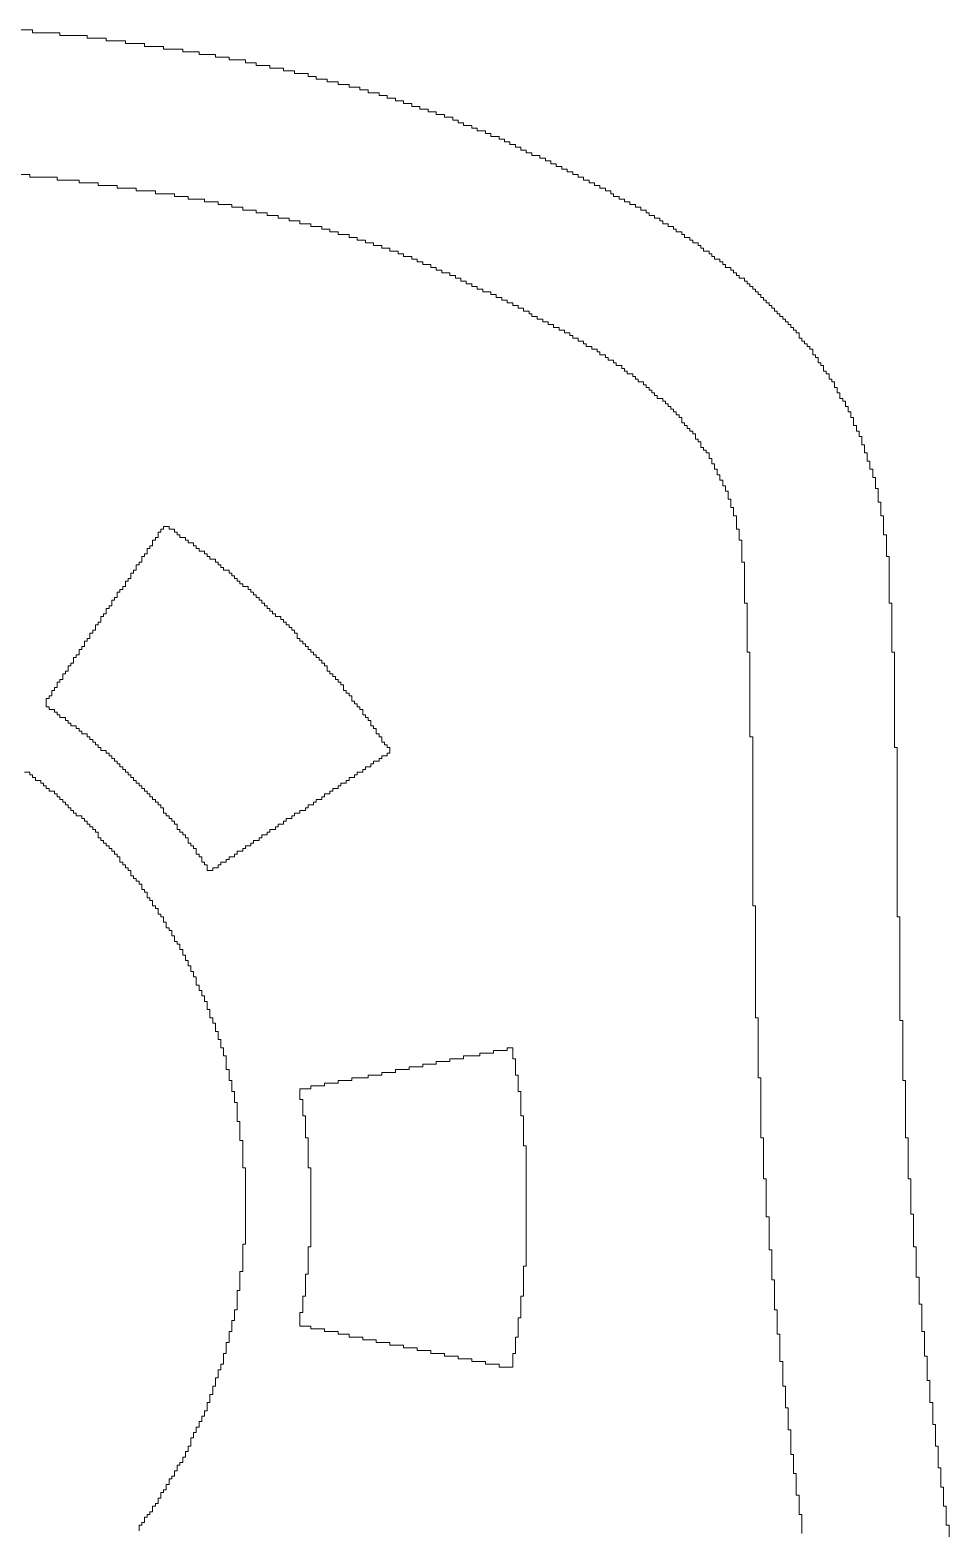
# Model space of a CAD drawing. Header units: inches. Extents: x 0.67 to 2.91, y 19.19 to 21.69.
# Drawn here: x 1.8656 to 2.0881, y 20.0282 to 20.3907 of the extents above; entities that cross this region are included whole.
import ezdxf

# ---------------------------------------------------------------- set-up
doc = ezdxf.new("R2010")
doc.units = ezdxf.units.IN
doc.header["$LTSCALE"] = 1.21
doc.header["$MEASUREMENT"] = 0
doc.layers.add('R2V', color=7, linetype='Continuous')

msp = doc.modelspace()

# ---------------------------------------------------------------- linework, layer by layer
at = {"layer": 'R2V', "color": 5, "lineweight": 5}
for points in [[(1.85968, 20.39065, 0), (1.86628, 20.39065, 0), (1.86628, 20.38999, 0), (1.87289, 20.38999, 0), (1.87289, 20.38933, 0), (1.87949, 20.38933, 0), (1.87949, 20.38867, 0), (1.88411, 20.38867, 0), (1.88411, 20.38801, 0), (1.88873, 20.38801, 0), (1.88873, 20.38735, 0), (1.89335, 20.38735, 0), (1.89335, 20.38669, 0), (1.89798, 20.38669, 0), (1.89798, 20.38603, 0), (1.9026, 20.38603, 0), (1.9026, 20.38537, 0), (1.90656, 20.38537, 0), (1.90656, 20.38471, 0), (1.91052, 20.38471, 0), (1.91052, 20.38405, 0), (1.91382, 20.38405, 0), (1.91382, 20.38339, 0), (1.91778, 20.38339, 0), (1.91778, 20.38273, 0), (1.92042, 20.38273, 0), (1.92042, 20.38207, 0), (1.92372, 20.38207, 0), (1.92372, 20.38141, 0), (1.92703, 20.38141, 0), (1.92703, 20.38075, 0), (1.92967, 20.38075, 0), (1.92967, 20.38009, 0), (1.93297, 20.38009, 0), (1.93297, 20.37943, 0), (1.93495, 20.37943, 0), (1.93495, 20.37877, 0), (1.93759, 20.37877, 0), (1.93759, 20.37811, 0), (1.94023, 20.37811, 0), (1.94023, 20.37745, 0), (1.94287, 20.37745, 0), (1.94287, 20.37679, 0), (1.94551, 20.37679, 0), (1.94551, 20.37613, 0), (1.94749, 20.37613, 0), (1.94749, 20.37547, 0), (1.95013, 20.37547, 0), (1.95013, 20.37481, 0), (1.95211, 20.37481, 0), (1.95211, 20.37415, 0), (1.9541, 20.37415, 0), (1.9541, 20.37349, 0), (1.95608, 20.37349, 0), (1.95608, 20.37283, 0), (1.95806, 20.37283, 0), (1.95806, 20.37217, 0), (1.96004, 20.37217, 0), (1.96004, 20.37151, 0), (1.96202, 20.37151, 0), (1.96202, 20.37084, 0), (1.964, 20.37084, 0), (1.964, 20.37018, 0), (1.96598, 20.37018, 0), (1.96598, 20.36952, 0), (1.96796, 20.36952, 0), (1.96796, 20.36886, 0), (1.96928, 20.36886, 0), (1.96928, 20.3682, 0), (1.9706, 20.3682, 0), (1.9706, 20.36754, 0), (1.97258, 20.36754, 0), (1.97258, 20.36688, 0), (1.9739, 20.36688, 0), (1.9739, 20.36622, 0), (1.97588, 20.36622, 0), (1.97588, 20.36556, 0), (1.9772, 20.36556, 0), (1.9772, 20.3649, 0), (1.97918, 20.3649, 0), (1.97918, 20.36424, 0), (1.98051, 20.36424, 0), (1.98051, 20.36358, 0), (1.98183, 20.36358, 0), (1.98183, 20.36292, 0), (1.98315, 20.36292, 0), (1.98315, 20.36226, 0), (1.98447, 20.36226, 0), (1.98447, 20.3616, 0), (1.98579, 20.3616, 0), (1.98579, 20.36094, 0), (1.98711, 20.36094, 0), (1.98711, 20.36028, 0), (1.98909, 20.36028, 0), (1.98909, 20.35962, 0), (1.99041, 20.35962, 0), (1.99041, 20.35896, 0), (1.99173, 20.35896, 0), (1.99173, 20.3583, 0), (1.99305, 20.3583, 0), (1.99305, 20.35764, 0), (1.99437, 20.35764, 0), (1.99437, 20.35698, 0), (1.99569, 20.35698, 0), (1.99569, 20.35632, 0), (1.99701, 20.35632, 0), (1.99701, 20.35566, 0), (1.99833, 20.35566, 0), (1.99833, 20.355, 0), (1.99965, 20.355, 0), (1.99965, 20.35434, 0), (2.00097, 20.35434, 0), (2.00097, 20.35368, 0), (2.00229, 20.35368, 0), (2.00229, 20.35302, 0), (2.00361, 20.35302, 0), (2.00361, 20.35236, 0), (2.00493, 20.35236, 0), (2.00493, 20.3517, 0), (2.00625, 20.3517, 0), (2.00625, 20.35104, 0), (2.00691, 20.35104, 0), (2.00691, 20.35038, 0), (2.00823, 20.35038, 0), (2.00823, 20.34972, 0), (2.00956, 20.34972, 0), (2.00956, 20.34906, 0), (2.01088, 20.34906, 0), (2.01088, 20.3484, 0), (2.0122, 20.3484, 0), (2.0122, 20.34774, 0), (2.01352, 20.34774, 0), (2.01352, 20.34708, 0), (2.01484, 20.34708, 0), (2.01484, 20.34642, 0), (2.0155, 20.34642, 0), (2.0155, 20.34576, 0), (2.01682, 20.34576, 0), (2.01682, 20.3451, 0), (2.01814, 20.3451, 0), (2.01814, 20.34444, 0), (2.0188, 20.34444, 0), (2.0188, 20.34378, 0), (2.02012, 20.34378, 0), (2.02012, 20.34311, 0), (2.02144, 20.34311, 0), (2.02144, 20.34245, 0), (2.0221, 20.34245, 0), (2.0221, 20.34179, 0), (2.02342, 20.34179, 0), (2.02342, 20.34113, 0), (2.02408, 20.34113, 0), (2.02408, 20.34047, 0), (2.0254, 20.34047, 0), (2.0254, 20.33981, 0), (2.02606, 20.33981, 0), (2.02606, 20.33915, 0), (2.02738, 20.33915, 0), (2.02738, 20.33849, 0), (2.02804, 20.33849, 0), (2.02804, 20.33783, 0), (2.0287, 20.33783, 0), (2.0287, 20.33717, 0), (2.03002, 20.33717, 0), (2.03002, 20.33651, 0), (2.03068, 20.33651, 0), (2.03068, 20.33585, 0), (2.03134, 20.33585, 0), (2.03134, 20.33519, 0), (2.03266, 20.33519, 0), (2.03266, 20.33453, 0), (2.03332, 20.33453, 0), (2.03332, 20.33387, 0), (2.03398, 20.33387, 0), (2.03398, 20.33321, 0), (2.0353, 20.33321, 0), (2.0353, 20.33255, 0), (2.03596, 20.33255, 0), (2.03596, 20.33189, 0), (2.03663, 20.33189, 0), (2.03663, 20.33123, 0), (2.03729, 20.33123, 0), (2.03729, 20.33057, 0), (2.03861, 20.33057, 0), (2.03861, 20.32991, 0), (2.03927, 20.32991, 0), (2.03927, 20.32925, 0), (2.03993, 20.32925, 0), (2.03993, 20.32859, 0), (2.04059, 20.32859, 0), (2.04059, 20.32793, 0), (2.04125, 20.32793, 0), (2.04125, 20.32727, 0), (2.04191, 20.32727, 0), (2.04191, 20.32661, 0), (2.04257, 20.32661, 0), (2.04257, 20.32595, 0), (2.04323, 20.32595, 0), (2.04323, 20.32529, 0), (2.04389, 20.32529, 0), (2.04389, 20.32463, 0), (2.04455, 20.32463, 0), (2.04455, 20.32397, 0), (2.04521, 20.32397, 0), (2.04521, 20.32331, 0), (2.04587, 20.32331, 0), (2.04587, 20.32265, 0), (2.04653, 20.32265, 0), (2.04653, 20.32199, 0), (2.04719, 20.32199, 0), (2.04719, 20.32133, 0), (2.04785, 20.32133, 0), (2.04785, 20.32067, 0), (2.04851, 20.32067, 0), (2.04851, 20.32001, 0), (2.04917, 20.32001, 0), (2.04917, 20.31935, 0), (2.04983, 20.31935, 0), (2.04983, 20.31869, 0), (2.05049, 20.31869, 0), (2.05049, 20.31803, 0), (2.05115, 20.31803, 0), (2.05115, 20.31737, 0), (2.05181, 20.31737, 0), (2.05181, 20.31605, 0), (2.05247, 20.31605, 0), (2.05247, 20.31538, 0), (2.05313, 20.31538, 0), (2.05313, 20.31472, 0), (2.05379, 20.31472, 0), (2.05379, 20.31406, 0), (2.05445, 20.31406, 0), (2.05445, 20.3134, 0), (2.05511, 20.3134, 0), (2.05511, 20.31208, 0), (2.05577, 20.31208, 0), (2.05577, 20.31142, 0), (2.05643, 20.31142, 0), (2.05643, 20.3101, 0), (2.05709, 20.3101, 0), (2.05709, 20.30944, 0), (2.05775, 20.30944, 0), (2.05775, 20.30812, 0), (2.05841, 20.30812, 0), (2.05841, 20.30746, 0), (2.05907, 20.30746, 0), (2.05907, 20.30614, 0), (2.05973, 20.30614, 0), (2.05973, 20.30548, 0), (2.06039, 20.30548, 0), (2.06039, 20.30416, 0), (2.06105, 20.30416, 0), (2.06105, 20.30284, 0), (2.06171, 20.30284, 0), (2.06171, 20.30152, 0), (2.06237, 20.30152, 0), (2.06237, 20.30086, 0), (2.06303, 20.30086, 0), (2.06303, 20.29954, 0), (2.06369, 20.29954, 0), (2.06369, 20.29822, 0), (2.06436, 20.29822, 0), (2.06436, 20.2969, 0), (2.06502, 20.2969, 0), (2.06502, 20.29492, 0), (2.06568, 20.29492, 0), (2.06568, 20.2936, 0), (2.06634, 20.2936, 0), (2.06634, 20.29228, 0), (2.067, 20.29228, 0), (2.067, 20.2903, 0), (2.06766, 20.2903, 0), (2.06766, 20.28832, 0), (2.06832, 20.28832, 0), (2.06832, 20.28633, 0), (2.06898, 20.28633, 0), (2.06898, 20.28435, 0), (2.06964, 20.28435, 0), (2.06964, 20.28237, 0), (2.0703, 20.28237, 0), (2.0703, 20.27973, 0), (2.07096, 20.27973, 0), (2.07096, 20.27643, 0), (2.07162, 20.27643, 0), (2.07162, 20.27313, 0), (2.07228, 20.27313, 0), (2.07228, 20.26851, 0), (2.07294, 20.26851, 0), (2.07294, 20.26323, 0), (2.0736, 20.26323, 0), (2.0736, 20.252, 0), (2.07426, 20.252, 0), (2.07426, 20.24012, 0), (2.07492, 20.24012, 0), (2.07492, 20.21701, 0), (2.07558, 20.21701, 0), (2.07558, 20.17608, 0), (2.07624, 20.17608, 0), (2.07624, 20.15099, 0), (2.0769, 20.15099, 0), (2.0769, 20.13646, 0), (2.07756, 20.13646, 0), (2.07756, 20.1226, 0), (2.07822, 20.1226, 0), (2.07822, 20.11269, 0), (2.07888, 20.11269, 0), (2.07888, 20.10411, 0), (2.07954, 20.10411, 0), (2.07954, 20.09619, 0), (2.0802, 20.09619, 0), (2.0802, 20.08892, 0), (2.08086, 20.08892, 0), (2.08086, 20.08232, 0), (2.08152, 20.08232, 0), (2.08152, 20.07572, 0), (2.08218, 20.07572, 0), (2.08218, 20.06978, 0), (2.08284, 20.06978, 0), (2.08284, 20.06384, 0), (2.0835, 20.06384, 0), (2.0835, 20.05855, 0), (2.08416, 20.05855, 0), (2.08416, 20.05327, 0), (2.08482, 20.05327, 0), (2.08482, 20.04799, 0), (2.08548, 20.04799, 0), (2.08548, 20.04271, 0), (2.08614, 20.04271, 0), (2.08614, 20.03809, 0), (2.0868, 20.03809, 0), (2.0868, 20.03346, 0), (2.08746, 20.03346, 0), (2.08746, 20.02884, 0), (2.08812, 20.02884, 0), (2.08812, 20.02422, 0)], [(2.05247, 20.02686, 0), (2.05247, 20.03148, 0), (2.05181, 20.03148, 0), (2.05181, 20.03611, 0), (2.05115, 20.03611, 0), (2.05115, 20.04139, 0), (2.05049, 20.04139, 0), (2.05049, 20.04601, 0), (2.04983, 20.04601, 0), (2.04983, 20.05195, 0), (2.04917, 20.05195, 0), (2.04917, 20.05723, 0), (2.04851, 20.05723, 0), (2.04851, 20.06251, 0), (2.04785, 20.06251, 0), (2.04785, 20.06846, 0), (2.04719, 20.06846, 0), (2.04719, 20.07506, 0), (2.04653, 20.07506, 0), (2.04653, 20.081, 0), (2.04587, 20.081, 0), (2.04587, 20.08826, 0), (2.04521, 20.08826, 0), (2.04521, 20.09553, 0), (2.04455, 20.09553, 0), (2.04455, 20.10345, 0), (2.04389, 20.10345, 0), (2.04389, 20.11269, 0), (2.04323, 20.11269, 0), (2.04323, 20.1226, 0), (2.04257, 20.1226, 0), (2.04257, 20.13712, 0), (2.04191, 20.13712, 0), (2.04191, 20.15165, 0), (2.04125, 20.15165, 0), (2.04125, 20.17872, 0), (2.04059, 20.17872, 0), (2.04059, 20.21965, 0), (2.03993, 20.21965, 0), (2.03993, 20.24012, 0), (2.03927, 20.24012, 0), (2.03927, 20.252, 0), (2.03861, 20.252, 0), (2.03861, 20.26191, 0), (2.03795, 20.26191, 0), (2.03795, 20.26719, 0), (2.03729, 20.26719, 0), (2.03729, 20.26983, 0), (2.03663, 20.26983, 0), (2.03663, 20.27313, 0), (2.03596, 20.27313, 0), (2.03596, 20.27511, 0), (2.0353, 20.27511, 0), (2.0353, 20.27709, 0), (2.03464, 20.27709, 0), (2.03464, 20.27907, 0), (2.03398, 20.27907, 0), (2.03398, 20.28039, 0), (2.03332, 20.28039, 0), (2.03332, 20.28171, 0), (2.03266, 20.28171, 0), (2.03266, 20.28303, 0), (2.032, 20.28303, 0), (2.032, 20.28435, 0), (2.03134, 20.28435, 0), (2.03134, 20.28567, 0), (2.03068, 20.28567, 0), (2.03068, 20.28699, 0), (2.03002, 20.28699, 0), (2.03002, 20.28832, 0), (2.02936, 20.28832, 0), (2.02936, 20.28898, 0), (2.0287, 20.28898, 0), (2.0287, 20.28964, 0), (2.02804, 20.28964, 0), (2.02804, 20.29096, 0), (2.02738, 20.29096, 0), (2.02738, 20.29162, 0), (2.02672, 20.29162, 0), (2.02672, 20.29294, 0), (2.02606, 20.29294, 0), (2.02606, 20.2936, 0), (2.0254, 20.2936, 0), (2.0254, 20.29426, 0), (2.02474, 20.29426, 0), (2.02474, 20.29492, 0), (2.02408, 20.29492, 0), (2.02408, 20.29558, 0), (2.02342, 20.29558, 0), (2.02342, 20.2969, 0), (2.02276, 20.2969, 0), (2.02276, 20.29756, 0), (2.0221, 20.29756, 0), (2.0221, 20.29822, 0), (2.02144, 20.29822, 0), (2.02144, 20.29888, 0), (2.02078, 20.29888, 0), (2.02078, 20.29954, 0), (2.02012, 20.29954, 0), (2.02012, 20.3002, 0), (2.01946, 20.3002, 0), (2.01946, 20.30086, 0), (2.0188, 20.30086, 0), (2.0188, 20.30152, 0), (2.01748, 20.30152, 0), (2.01748, 20.30218, 0), (2.01682, 20.30218, 0), (2.01682, 20.30284, 0), (2.01616, 20.30284, 0), (2.01616, 20.3035, 0), (2.0155, 20.3035, 0), (2.0155, 20.30416, 0), (2.01484, 20.30416, 0), (2.01484, 20.30482, 0), (2.01418, 20.30482, 0), (2.01418, 20.30548, 0), (2.01286, 20.30548, 0), (2.01286, 20.30614, 0), (2.0122, 20.30614, 0), (2.0122, 20.3068, 0), (2.01154, 20.3068, 0), (2.01154, 20.30746, 0), (2.01022, 20.30746, 0), (2.01022, 20.30812, 0), (2.00956, 20.30812, 0), (2.00956, 20.30878, 0), (2.0089, 20.30878, 0), (2.0089, 20.30944, 0), (2.00757, 20.30944, 0), (2.00757, 20.3101, 0), (2.00691, 20.3101, 0), (2.00691, 20.31076, 0), (2.00559, 20.31076, 0), (2.00559, 20.31142, 0), (2.00493, 20.31142, 0), (2.00493, 20.31208, 0), (2.00361, 20.31208, 0), (2.00361, 20.31274, 0), (2.00295, 20.31274, 0), (2.00295, 20.3134, 0), (2.00163, 20.3134, 0), (2.00163, 20.31406, 0), (2.00031, 20.31406, 0), (2.00031, 20.31472, 0), (1.99965, 20.31472, 0), (1.99965, 20.31538, 0), (1.99833, 20.31538, 0), (1.99833, 20.31605, 0), (1.99701, 20.31605, 0), (1.99701, 20.31671, 0), (1.99635, 20.31671, 0), (1.99635, 20.31737, 0), (1.99503, 20.31737, 0), (1.99503, 20.31803, 0), (1.99371, 20.31803, 0), (1.99371, 20.31869, 0), (1.99239, 20.31869, 0), (1.99239, 20.31935, 0), (1.99107, 20.31935, 0), (1.99107, 20.32001, 0), (1.98975, 20.32001, 0), (1.98975, 20.32067, 0), (1.98843, 20.32067, 0), (1.98843, 20.32133, 0), (1.98711, 20.32133, 0), (1.98711, 20.32199, 0), (1.98645, 20.32199, 0), (1.98645, 20.32265, 0), (1.98513, 20.32265, 0), (1.98513, 20.32331, 0), (1.98381, 20.32331, 0), (1.98381, 20.32397, 0), (1.98249, 20.32397, 0), (1.98249, 20.32463, 0), (1.98117, 20.32463, 0), (1.98117, 20.32529, 0), (1.97984, 20.32529, 0), (1.97984, 20.32595, 0), (1.97852, 20.32595, 0), (1.97852, 20.32661, 0), (1.9772, 20.32661, 0), (1.9772, 20.32727, 0), (1.97522, 20.32727, 0), (1.97522, 20.32793, 0), (1.9739, 20.32793, 0), (1.9739, 20.32859, 0), (1.97258, 20.32859, 0), (1.97258, 20.32925, 0), (1.97126, 20.32925, 0), (1.97126, 20.32991, 0), (1.96994, 20.32991, 0), (1.96994, 20.33057, 0), (1.96862, 20.33057, 0), (1.96862, 20.33123, 0), (1.9673, 20.33123, 0), (1.9673, 20.33189, 0), (1.96532, 20.33189, 0), (1.96532, 20.33255, 0), (1.964, 20.33255, 0), (1.964, 20.33321, 0), (1.96268, 20.33321, 0), (1.96268, 20.33387, 0), (1.9607, 20.33387, 0), (1.9607, 20.33453, 0), (1.95938, 20.33453, 0), (1.95938, 20.33519, 0), (1.95806, 20.33519, 0), (1.95806, 20.33585, 0), (1.95608, 20.33585, 0), (1.95608, 20.33651, 0), (1.95476, 20.33651, 0), (1.95476, 20.33717, 0), (1.95278, 20.33717, 0), (1.95278, 20.33783, 0), (1.95079, 20.33783, 0), (1.95079, 20.33849, 0), (1.94881, 20.33849, 0), (1.94881, 20.33915, 0), (1.94683, 20.33915, 0), (1.94683, 20.33981, 0), (1.94485, 20.33981, 0), (1.94485, 20.34047, 0), (1.94287, 20.34047, 0), (1.94287, 20.34113, 0), (1.94023, 20.34113, 0), (1.94023, 20.34179, 0), (1.93825, 20.34179, 0), (1.93825, 20.34245, 0), (1.93627, 20.34245, 0), (1.93627, 20.34311, 0), (1.93363, 20.34311, 0), (1.93363, 20.34378, 0), (1.93099, 20.34378, 0), (1.93099, 20.34444, 0), (1.92835, 20.34444, 0), (1.92835, 20.3451, 0), (1.92571, 20.3451, 0), (1.92571, 20.34576, 0), (1.92306, 20.34576, 0), (1.92306, 20.34642, 0), (1.92042, 20.34642, 0), (1.92042, 20.34708, 0), (1.91712, 20.34708, 0), (1.91712, 20.34774, 0), (1.91448, 20.34774, 0), (1.91448, 20.3484, 0), (1.91118, 20.3484, 0), (1.91118, 20.34906, 0), (1.90788, 20.34906, 0), (1.90788, 20.34972, 0), (1.90392, 20.34972, 0), (1.90392, 20.35038, 0), (1.90062, 20.35038, 0), (1.90062, 20.35104, 0), (1.89599, 20.35104, 0), (1.89599, 20.3517, 0), (1.89137, 20.3517, 0), (1.89137, 20.35236, 0), (1.88675, 20.35236, 0), (1.88675, 20.35302, 0), (1.88213, 20.35302, 0), (1.88213, 20.35368, 0), (1.87751, 20.35368, 0), (1.87751, 20.35434, 0), (1.87223, 20.35434, 0), (1.87223, 20.355, 0), (1.86562, 20.355, 0), (1.86562, 20.35566, 0), (1.85836, 20.35566, 0)], [(1.8993, 20.27049, 0), (1.8993, 20.26983, 0), (1.90062, 20.26983, 0), (1.90062, 20.26917, 0), (1.90128, 20.26917, 0), (1.90128, 20.26851, 0), (1.90194, 20.26851, 0), (1.90194, 20.26785, 0), (1.90326, 20.26785, 0), (1.90326, 20.26719, 0), (1.90392, 20.26719, 0), (1.90392, 20.26653, 0), (1.90524, 20.26653, 0), (1.90524, 20.26587, 0), (1.9059, 20.26587, 0), (1.9059, 20.26521, 0), (1.90656, 20.26521, 0), (1.90656, 20.26455, 0), (1.90788, 20.26455, 0), (1.90788, 20.26389, 0), (1.90854, 20.26389, 0), (1.90854, 20.26323, 0), (1.9092, 20.26323, 0), (1.9092, 20.26257, 0), (1.91052, 20.26257, 0), (1.91052, 20.26191, 0), (1.91118, 20.26191, 0), (1.91118, 20.26125, 0), (1.91184, 20.26125, 0), (1.91184, 20.26059, 0), (1.9125, 20.26059, 0), (1.9125, 20.25993, 0), (1.91382, 20.25993, 0), (1.91382, 20.25926, 0), (1.91448, 20.25926, 0), (1.91448, 20.2586, 0), (1.91514, 20.2586, 0), (1.91514, 20.25794, 0), (1.9158, 20.25794, 0), (1.9158, 20.25728, 0), (1.91646, 20.25728, 0), (1.91646, 20.25662, 0), (1.91712, 20.25662, 0), (1.91712, 20.25596, 0), (1.91844, 20.25596, 0), (1.91844, 20.2553, 0), (1.9191, 20.2553, 0), (1.9191, 20.25464, 0), (1.91976, 20.25464, 0), (1.91976, 20.25398, 0), (1.92042, 20.25398, 0), (1.92042, 20.25332, 0), (1.92108, 20.25332, 0), (1.92108, 20.25266, 0), (1.92174, 20.25266, 0), (1.92174, 20.252, 0), (1.9224, 20.252, 0), (1.9224, 20.25134, 0), (1.92306, 20.25134, 0), (1.92306, 20.25068, 0), (1.92372, 20.25068, 0), (1.92372, 20.25002, 0), (1.92438, 20.25002, 0), (1.92438, 20.24936, 0), (1.92505, 20.24936, 0), (1.92505, 20.2487, 0), (1.92637, 20.2487, 0), (1.92637, 20.24804, 0), (1.92703, 20.24804, 0), (1.92703, 20.24738, 0), (1.92769, 20.24738, 0), (1.92769, 20.24672, 0), (1.92835, 20.24672, 0), (1.92835, 20.24606, 0), (1.92901, 20.24606, 0), (1.92901, 20.2454, 0), (1.92967, 20.2454, 0), (1.92967, 20.24474, 0), (1.93033, 20.24474, 0), (1.93033, 20.24342, 0), (1.93099, 20.24342, 0), (1.93099, 20.24276, 0), (1.93165, 20.24276, 0), (1.93165, 20.2421, 0), (1.93231, 20.2421, 0), (1.93231, 20.24144, 0), (1.93297, 20.24144, 0), (1.93297, 20.24078, 0), (1.93363, 20.24078, 0), (1.93363, 20.24012, 0), (1.93429, 20.24012, 0), (1.93429, 20.23946, 0), (1.93495, 20.23946, 0), (1.93495, 20.2388, 0), (1.93561, 20.2388, 0), (1.93561, 20.23814, 0), (1.93627, 20.23814, 0), (1.93627, 20.23748, 0), (1.93693, 20.23748, 0), (1.93693, 20.23682, 0), (1.93759, 20.23682, 0), (1.93759, 20.2355, 0), (1.93825, 20.2355, 0), (1.93825, 20.23484, 0), (1.93891, 20.23484, 0), (1.93891, 20.23418, 0), (1.93957, 20.23418, 0), (1.93957, 20.23352, 0), (1.94023, 20.23352, 0), (1.94023, 20.23286, 0), (1.94089, 20.23286, 0), (1.94089, 20.2322, 0), (1.94155, 20.2322, 0), (1.94155, 20.23087, 0), (1.94221, 20.23087, 0), (1.94221, 20.23021, 0), (1.94287, 20.23021, 0), (1.94287, 20.22955, 0), (1.94353, 20.22955, 0), (1.94353, 20.22823, 0), (1.94419, 20.22823, 0), (1.94419, 20.22757, 0), (1.94485, 20.22757, 0), (1.94485, 20.22691, 0), (1.94551, 20.22691, 0), (1.94551, 20.22625, 0), (1.94617, 20.22625, 0), (1.94617, 20.22493, 0), (1.94683, 20.22493, 0), (1.94683, 20.22427, 0), (1.94749, 20.22427, 0), (1.94749, 20.22361, 0), (1.94815, 20.22361, 0), (1.94815, 20.22229, 0), (1.94881, 20.22229, 0), (1.94881, 20.22163, 0), (1.94947, 20.22163, 0), (1.94947, 20.22031, 0), (1.95013, 20.22031, 0), (1.95013, 20.21965, 0), (1.95079, 20.21965, 0), (1.95079, 20.21833, 0), (1.95145, 20.21833, 0), (1.95145, 20.21767, 0), (1.95211, 20.21767, 0), (1.95211, 20.21701, 0), (1.95278, 20.21701, 0), (1.95278, 20.21569, 0), (1.95211, 20.21569, 0), (1.95211, 20.21503, 0), (1.95079, 20.21503, 0), (1.95079, 20.21437, 0), (1.95013, 20.21437, 0), (1.95013, 20.21371, 0), (1.94881, 20.21371, 0), (1.94881, 20.21305, 0), (1.94815, 20.21305, 0), (1.94815, 20.21239, 0), (1.94683, 20.21239, 0), (1.94683, 20.21173, 0), (1.94617, 20.21173, 0), (1.94617, 20.21107, 0), (1.94485, 20.21107, 0), (1.94485, 20.21041, 0), (1.94419, 20.21041, 0), (1.94419, 20.20975, 0), (1.94287, 20.20975, 0), (1.94287, 20.20909, 0), (1.94221, 20.20909, 0), (1.94221, 20.20843, 0), (1.94089, 20.20843, 0), (1.94089, 20.20777, 0), (1.94023, 20.20777, 0), (1.94023, 20.20711, 0), (1.93891, 20.20711, 0), (1.93891, 20.20645, 0), (1.93825, 20.20645, 0), (1.93825, 20.20579, 0), (1.93693, 20.20579, 0), (1.93693, 20.20513, 0), (1.93627, 20.20513, 0), (1.93627, 20.20447, 0), (1.93495, 20.20447, 0), (1.93495, 20.20381, 0), (1.93429, 20.20381, 0), (1.93429, 20.20314, 0), (1.93297, 20.20314, 0), (1.93297, 20.20248, 0), (1.93231, 20.20248, 0), (1.93231, 20.20182, 0), (1.93099, 20.20182, 0), (1.93099, 20.20116, 0), (1.92967, 20.20116, 0), (1.92967, 20.2005, 0), (1.92901, 20.2005, 0), (1.92901, 20.19984, 0), (1.92769, 20.19984, 0), (1.92769, 20.19918, 0), (1.92703, 20.19918, 0), (1.92703, 20.19852, 0), (1.92571, 20.19852, 0), (1.92571, 20.19786, 0), (1.92505, 20.19786, 0), (1.92505, 20.1972, 0), (1.92372, 20.1972, 0), (1.92372, 20.19654, 0), (1.92306, 20.19654, 0), (1.92306, 20.19588, 0), (1.92174, 20.19588, 0), (1.92174, 20.19522, 0), (1.92108, 20.19522, 0), (1.92108, 20.19456, 0), (1.91976, 20.19456, 0), (1.91976, 20.1939, 0), (1.9191, 20.1939, 0), (1.9191, 20.19324, 0), (1.91778, 20.19324, 0), (1.91778, 20.19258, 0), (1.91712, 20.19258, 0), (1.91712, 20.19192, 0), (1.9158, 20.19192, 0), (1.9158, 20.19126, 0), (1.91514, 20.19126, 0), (1.91514, 20.1906, 0), (1.91382, 20.1906, 0), (1.91382, 20.18994, 0), (1.91316, 20.18994, 0), (1.91316, 20.18928, 0), (1.91184, 20.18928, 0), (1.91184, 20.18862, 0), (1.91118, 20.18862, 0), (1.91118, 20.18796, 0), (1.90986, 20.18796, 0), (1.90986, 20.1873, 0), (1.90854, 20.1873, 0), (1.90854, 20.18862, 0), (1.90788, 20.18862, 0), (1.90788, 20.18928, 0), (1.90722, 20.18928, 0), (1.90722, 20.1906, 0), (1.90656, 20.1906, 0), (1.90656, 20.19126, 0), (1.9059, 20.19126, 0), (1.9059, 20.19258, 0), (1.90524, 20.19258, 0), (1.90524, 20.19324, 0), (1.90458, 20.19324, 0), (1.90458, 20.1939, 0), (1.90392, 20.1939, 0), (1.90392, 20.19522, 0), (1.90326, 20.19522, 0), (1.90326, 20.19588, 0), (1.9026, 20.19588, 0), (1.9026, 20.19654, 0), (1.90194, 20.19654, 0), (1.90194, 20.1972, 0), (1.90128, 20.1972, 0), (1.90128, 20.19852, 0), (1.90062, 20.19852, 0), (1.90062, 20.19918, 0), (1.89996, 20.19918, 0), (1.89996, 20.19984, 0), (1.8993, 20.19984, 0), (1.8993, 20.2005, 0), (1.89864, 20.2005, 0), (1.89864, 20.20116, 0), (1.89798, 20.20116, 0), (1.89798, 20.20248, 0), (1.89732, 20.20248, 0), (1.89732, 20.20314, 0), (1.89666, 20.20314, 0), (1.89666, 20.20381, 0), (1.89599, 20.20381, 0), (1.89599, 20.20447, 0), (1.89533, 20.20447, 0), (1.89533, 20.20513, 0), (1.89467, 20.20513, 0), (1.89467, 20.20579, 0), (1.89401, 20.20579, 0), (1.89401, 20.20645, 0), (1.89335, 20.20645, 0), (1.89335, 20.20711, 0), (1.89269, 20.20711, 0), (1.89269, 20.20777, 0), (1.89203, 20.20777, 0), (1.89203, 20.20843, 0), (1.89137, 20.20843, 0), (1.89137, 20.20909, 0), (1.89071, 20.20909, 0), (1.89071, 20.20975, 0), (1.89005, 20.20975, 0), (1.89005, 20.21041, 0), (1.88939, 20.21041, 0), (1.88939, 20.21107, 0), (1.88873, 20.21107, 0), (1.88873, 20.21173, 0), (1.88807, 20.21173, 0), (1.88807, 20.21239, 0), (1.88741, 20.21239, 0), (1.88741, 20.21305, 0), (1.88675, 20.21305, 0), (1.88675, 20.21371, 0), (1.88609, 20.21371, 0), (1.88609, 20.21437, 0), (1.88543, 20.21437, 0), (1.88543, 20.21503, 0), (1.88477, 20.21503, 0), (1.88477, 20.21569, 0), (1.88411, 20.21569, 0), (1.88411, 20.21635, 0), (1.88279, 20.21635, 0), (1.88279, 20.21701, 0), (1.88213, 20.21701, 0), (1.88213, 20.21767, 0), (1.88147, 20.21767, 0), (1.88147, 20.21833, 0), (1.88081, 20.21833, 0), (1.88081, 20.21899, 0), (1.88015, 20.21899, 0), (1.88015, 20.21965, 0), (1.87949, 20.21965, 0), (1.87949, 20.22031, 0), (1.87817, 20.22031, 0), (1.87817, 20.22097, 0), (1.87751, 20.22097, 0), (1.87751, 20.22163, 0), (1.87685, 20.22163, 0), (1.87685, 20.22229, 0), (1.87553, 20.22229, 0), (1.87553, 20.22295, 0), (1.87487, 20.22295, 0), (1.87487, 20.22361, 0), (1.87421, 20.22361, 0), (1.87421, 20.22427, 0), (1.87289, 20.22427, 0), (1.87289, 20.22493, 0), (1.87223, 20.22493, 0), (1.87223, 20.22559, 0), (1.87157, 20.22559, 0), (1.87157, 20.22625, 0), (1.87025, 20.22625, 0), (1.87025, 20.22691, 0), (1.86959, 20.22691, 0), (1.86959, 20.22889, 0), (1.87025, 20.22889, 0), (1.87025, 20.22955, 0), (1.87091, 20.22955, 0), (1.87091, 20.23087, 0), (1.87157, 20.23087, 0), (1.87157, 20.23153, 0), (1.87223, 20.23153, 0), (1.87223, 20.23286, 0), (1.87289, 20.23286, 0), (1.87289, 20.23352, 0), (1.87355, 20.23352, 0), (1.87355, 20.23484, 0), (1.87421, 20.23484, 0), (1.87421, 20.2355, 0), (1.87487, 20.2355, 0), (1.87487, 20.23682, 0), (1.87553, 20.23682, 0), (1.87553, 20.23748, 0), (1.87619, 20.23748, 0), (1.87619, 20.2388, 0), (1.87685, 20.2388, 0), (1.87685, 20.23946, 0), (1.87751, 20.23946, 0), (1.87751, 20.24078, 0), (1.87817, 20.24078, 0), (1.87817, 20.24144, 0), (1.87883, 20.24144, 0), (1.87883, 20.24276, 0), (1.87949, 20.24276, 0), (1.87949, 20.24342, 0), (1.88015, 20.24342, 0), (1.88015, 20.24474, 0), (1.88081, 20.24474, 0), (1.88081, 20.2454, 0), (1.88147, 20.2454, 0), (1.88147, 20.24672, 0), (1.88213, 20.24672, 0), (1.88213, 20.24738, 0), (1.88279, 20.24738, 0), (1.88279, 20.2487, 0), (1.88345, 20.2487, 0), (1.88345, 20.24936, 0), (1.88411, 20.24936, 0), (1.88411, 20.25068, 0), (1.88477, 20.25068, 0), (1.88477, 20.25134, 0), (1.88543, 20.25134, 0), (1.88543, 20.25266, 0), (1.88609, 20.25266, 0), (1.88609, 20.25332, 0), (1.88675, 20.25332, 0), (1.88675, 20.25464, 0), (1.88741, 20.25464, 0), (1.88741, 20.2553, 0), (1.88807, 20.2553, 0), (1.88807, 20.25596, 0), (1.88873, 20.25596, 0), (1.88873, 20.25728, 0), (1.88939, 20.25728, 0), (1.88939, 20.25794, 0), (1.89005, 20.25794, 0), (1.89005, 20.25926, 0), (1.89071, 20.25926, 0), (1.89071, 20.25993, 0), (1.89137, 20.25993, 0), (1.89137, 20.26125, 0), (1.89203, 20.26125, 0), (1.89203, 20.26191, 0), (1.89269, 20.26191, 0), (1.89269, 20.26323, 0), (1.89335, 20.26323, 0), (1.89335, 20.26389, 0), (1.89401, 20.26389, 0), (1.89401, 20.26521, 0), (1.89467, 20.26521, 0), (1.89467, 20.26587, 0), (1.89533, 20.26587, 0), (1.89533, 20.26719, 0), (1.89599, 20.26719, 0), (1.89599, 20.26785, 0), (1.89666, 20.26785, 0), (1.89666, 20.26917, 0), (1.89732, 20.26917, 0), (1.89732, 20.26983, 0), (1.89798, 20.26983, 0), (1.89798, 20.27049, 0), (1.8993, 20.27049, 0)], [(1.8643, 20.21107, 0), (1.86562, 20.21107, 0), (1.86562, 20.21041, 0), (1.86628, 20.21041, 0), (1.86628, 20.20975, 0), (1.86694, 20.20975, 0), (1.86694, 20.20909, 0), (1.86826, 20.20909, 0), (1.86826, 20.20843, 0), (1.86893, 20.20843, 0), (1.86893, 20.20777, 0), (1.86959, 20.20777, 0), (1.86959, 20.20711, 0), (1.87025, 20.20711, 0), (1.87025, 20.20645, 0), (1.87157, 20.20645, 0), (1.87157, 20.20579, 0), (1.87223, 20.20579, 0), (1.87223, 20.20513, 0), (1.87289, 20.20513, 0), (1.87289, 20.20447, 0), (1.87355, 20.20447, 0), (1.87355, 20.20381, 0), (1.87421, 20.20381, 0), (1.87421, 20.20314, 0), (1.87487, 20.20314, 0), (1.87487, 20.20248, 0), (1.87553, 20.20248, 0), (1.87553, 20.20182, 0), (1.87619, 20.20182, 0), (1.87619, 20.20116, 0), (1.87685, 20.20116, 0), (1.87685, 20.2005, 0), (1.87817, 20.2005, 0), (1.87817, 20.19984, 0), (1.87883, 20.19984, 0), (1.87883, 20.19918, 0), (1.87949, 20.19918, 0), (1.87949, 20.19852, 0), (1.88015, 20.19852, 0), (1.88015, 20.19786, 0), (1.88081, 20.19786, 0), (1.88081, 20.1972, 0), (1.88147, 20.1972, 0), (1.88147, 20.19654, 0), (1.88213, 20.19654, 0), (1.88213, 20.19522, 0), (1.88279, 20.19522, 0), (1.88279, 20.19456, 0), (1.88345, 20.19456, 0), (1.88345, 20.1939, 0), (1.88411, 20.1939, 0), (1.88411, 20.19324, 0), (1.88477, 20.19324, 0), (1.88477, 20.19258, 0), (1.88543, 20.19258, 0), (1.88543, 20.19192, 0), (1.88609, 20.19192, 0), (1.88609, 20.19126, 0), (1.88675, 20.19126, 0), (1.88675, 20.1906, 0), (1.88741, 20.1906, 0), (1.88741, 20.18928, 0), (1.88807, 20.18928, 0), (1.88807, 20.18862, 0), (1.88873, 20.18862, 0), (1.88873, 20.18796, 0), (1.88939, 20.18796, 0), (1.88939, 20.1873, 0), (1.89005, 20.1873, 0), (1.89005, 20.18598, 0), (1.89071, 20.18598, 0), (1.89071, 20.18532, 0), (1.89137, 20.18532, 0), (1.89137, 20.18466, 0), (1.89203, 20.18466, 0), (1.89203, 20.184, 0), (1.89269, 20.184, 0), (1.89269, 20.18268, 0), (1.89335, 20.18268, 0), (1.89335, 20.18202, 0), (1.89401, 20.18202, 0), (1.89401, 20.1807, 0), (1.89467, 20.1807, 0), (1.89467, 20.18004, 0), (1.89533, 20.18004, 0), (1.89533, 20.17872, 0), (1.89599, 20.17872, 0), (1.89599, 20.17806, 0), (1.89666, 20.17806, 0), (1.89666, 20.17674, 0), (1.89732, 20.17674, 0), (1.89732, 20.17608, 0), (1.89798, 20.17608, 0), (1.89798, 20.17475, 0), (1.89864, 20.17475, 0), (1.89864, 20.17343, 0), (1.8993, 20.17343, 0), (1.8993, 20.17277, 0), (1.89996, 20.17277, 0), (1.89996, 20.17145, 0), (1.90062, 20.17145, 0), (1.90062, 20.17013, 0), (1.90128, 20.17013, 0), (1.90128, 20.16947, 0), (1.90194, 20.16947, 0), (1.90194, 20.16815, 0), (1.9026, 20.16815, 0), (1.9026, 20.16683, 0), (1.90326, 20.16683, 0), (1.90326, 20.16551, 0), (1.90392, 20.16551, 0), (1.90392, 20.16419, 0), (1.90458, 20.16419, 0), (1.90458, 20.16287, 0), (1.90524, 20.16287, 0), (1.90524, 20.16155, 0), (1.9059, 20.16155, 0), (1.9059, 20.15957, 0), (1.90656, 20.15957, 0), (1.90656, 20.15825, 0), (1.90722, 20.15825, 0), (1.90722, 20.15693, 0), (1.90788, 20.15693, 0), (1.90788, 20.15561, 0), (1.90854, 20.15561, 0), (1.90854, 20.15363, 0), (1.9092, 20.15363, 0), (1.9092, 20.15165, 0), (1.90986, 20.15165, 0), (1.90986, 20.15033, 0), (1.91052, 20.15033, 0), (1.91052, 20.14835, 0), (1.91118, 20.14835, 0), (1.91118, 20.14636, 0), (1.91184, 20.14636, 0), (1.91184, 20.14438, 0), (1.9125, 20.14438, 0), (1.9125, 20.1424, 0), (1.91316, 20.1424, 0), (1.91316, 20.1391, 0), (1.91382, 20.1391, 0), (1.91382, 20.13646, 0), (1.91448, 20.13646, 0), (1.91448, 20.13382, 0), (1.91514, 20.13382, 0), (1.91514, 20.13118, 0), (1.9158, 20.13118, 0), (1.9158, 20.12656, 0), (1.91646, 20.12656, 0), (1.91646, 20.12194, 0), (1.91712, 20.12194, 0), (1.91712, 20.11533, 0), (1.91778, 20.11533, 0), (1.91778, 20.09685, 0), (1.91712, 20.09685, 0), (1.91712, 20.09024, 0), (1.91646, 20.09024, 0), (1.91646, 20.08562, 0), (1.9158, 20.08562, 0), (1.9158, 20.081, 0), (1.91514, 20.081, 0), (1.91514, 20.07836, 0), (1.91448, 20.07836, 0), (1.91448, 20.07572, 0), (1.91382, 20.07572, 0), (1.91382, 20.07308, 0), (1.91316, 20.07308, 0), (1.91316, 20.07044, 0), (1.9125, 20.07044, 0), (1.9125, 20.0678, 0), (1.91184, 20.0678, 0), (1.91184, 20.06648, 0), (1.91118, 20.06648, 0), (1.91118, 20.0645, 0), (1.91052, 20.0645, 0), (1.91052, 20.06251, 0), (1.90986, 20.06251, 0), (1.90986, 20.06053, 0), (1.9092, 20.06053, 0), (1.9092, 20.05855, 0), (1.90854, 20.05855, 0), (1.90854, 20.05657, 0), (1.90788, 20.05657, 0), (1.90788, 20.05525, 0), (1.90722, 20.05525, 0), (1.90722, 20.05393, 0), (1.90656, 20.05393, 0), (1.90656, 20.05261, 0), (1.9059, 20.05261, 0), (1.9059, 20.05129, 0), (1.90524, 20.05129, 0), (1.90524, 20.04997, 0), (1.90458, 20.04997, 0), (1.90458, 20.04799, 0), (1.90392, 20.04799, 0), (1.90392, 20.04667, 0), (1.90326, 20.04667, 0), (1.90326, 20.04535, 0), (1.9026, 20.04535, 0), (1.9026, 20.04403, 0), (1.90194, 20.04403, 0), (1.90194, 20.04337, 0), (1.90128, 20.04337, 0), (1.90128, 20.04205, 0), (1.90062, 20.04205, 0), (1.90062, 20.04073, 0), (1.89996, 20.04073, 0), (1.89996, 20.04007, 0), (1.8993, 20.04007, 0), (1.8993, 20.03875, 0), (1.89864, 20.03875, 0), (1.89864, 20.03743, 0), (1.89798, 20.03743, 0), (1.89798, 20.03677, 0), (1.89732, 20.03677, 0), (1.89732, 20.03544, 0), (1.89666, 20.03544, 0), (1.89666, 20.03412, 0), (1.89599, 20.03412, 0), (1.89599, 20.03346, 0), (1.89533, 20.03346, 0), (1.89533, 20.03214, 0), (1.89467, 20.03214, 0), (1.89467, 20.03148, 0), (1.89401, 20.03148, 0), (1.89401, 20.03082, 0), (1.89335, 20.03082, 0), (1.89335, 20.0295, 0), (1.89269, 20.0295, 0), (1.89269, 20.02884, 0), (1.89203, 20.02884, 0), (1.89203, 20.02752, 0)], [(1.98249, 20.14438, 0), (1.98249, 20.14174, 0), (1.98315, 20.14174, 0), (1.98315, 20.13778, 0), (1.98381, 20.13778, 0), (1.98381, 20.13382, 0), (1.98447, 20.13382, 0), (1.98447, 20.12788, 0), (1.98513, 20.12788, 0), (1.98513, 20.12062, 0), (1.98579, 20.12062, 0), (1.98579, 20.09156, 0), (1.98513, 20.09156, 0), (1.98513, 20.0843, 0), (1.98447, 20.0843, 0), (1.98447, 20.07902, 0), (1.98381, 20.07902, 0), (1.98381, 20.0744, 0), (1.98315, 20.0744, 0), (1.98315, 20.07044, 0), (1.98249, 20.07044, 0), (1.98249, 20.06714, 0), (1.97918, 20.06714, 0), (1.97918, 20.0678, 0), (1.97588, 20.0678, 0), (1.97588, 20.06846, 0), (1.97258, 20.06846, 0), (1.97258, 20.06912, 0), (1.96928, 20.06912, 0), (1.96928, 20.06978, 0), (1.96598, 20.06978, 0), (1.96598, 20.07044, 0), (1.96268, 20.07044, 0), (1.96268, 20.0711, 0), (1.95938, 20.0711, 0), (1.95938, 20.07176, 0), (1.95608, 20.07176, 0), (1.95608, 20.07242, 0), (1.95278, 20.07242, 0), (1.95278, 20.07308, 0), (1.94947, 20.07308, 0), (1.94947, 20.07374, 0), (1.94617, 20.07374, 0), (1.94617, 20.0744, 0), (1.94287, 20.0744, 0), (1.94287, 20.07506, 0), (1.94023, 20.07506, 0), (1.94023, 20.07572, 0), (1.93693, 20.07572, 0), (1.93693, 20.07638, 0), (1.93363, 20.07638, 0), (1.93363, 20.07704, 0), (1.93099, 20.07704, 0), (1.93099, 20.08034, 0), (1.93165, 20.08034, 0), (1.93165, 20.0843, 0), (1.93231, 20.0843, 0), (1.93231, 20.08958, 0), (1.93297, 20.08958, 0), (1.93297, 20.09619, 0), (1.93363, 20.09619, 0), (1.93363, 20.11533, 0), (1.93297, 20.11533, 0), (1.93297, 20.1226, 0), (1.93231, 20.1226, 0), (1.93231, 20.12788, 0), (1.93165, 20.12788, 0), (1.93165, 20.13184, 0), (1.93099, 20.13184, 0), (1.93099, 20.13448, 0), (1.93363, 20.13448, 0), (1.93363, 20.13514, 0), (1.93693, 20.13514, 0), (1.93693, 20.1358, 0), (1.94023, 20.1358, 0), (1.94023, 20.13646, 0), (1.94353, 20.13646, 0), (1.94353, 20.13712, 0), (1.94749, 20.13712, 0), (1.94749, 20.13778, 0), (1.95079, 20.13778, 0), (1.95079, 20.13844, 0), (1.9541, 20.13844, 0), (1.9541, 20.1391, 0), (1.9574, 20.1391, 0), (1.9574, 20.13976, 0), (1.9607, 20.13976, 0), (1.9607, 20.14042, 0), (1.964, 20.14042, 0), (1.964, 20.14108, 0), (1.9673, 20.14108, 0), (1.9673, 20.14174, 0), (1.9706, 20.14174, 0), (1.9706, 20.1424, 0), (1.97456, 20.1424, 0), (1.97456, 20.14306, 0), (1.97786, 20.14306, 0), (1.97786, 20.14372, 0), (1.98117, 20.14372, 0), (1.98117, 20.14438, 0), (1.98249, 20.14438, 0)]]:
    msp.add_polyline3d(points, dxfattribs=at)

doc.saveas('drawing.dxf')
